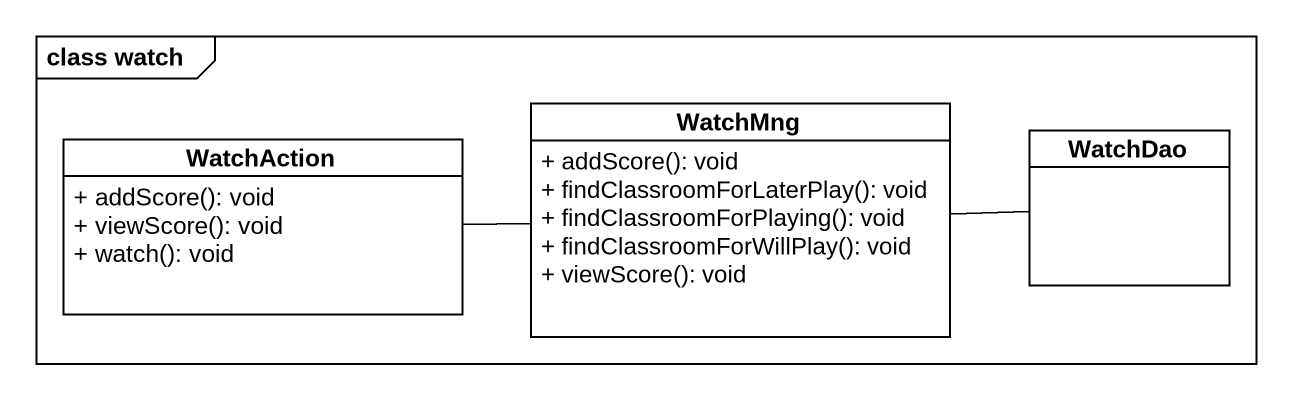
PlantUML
@startuml
mainframe class watch
hide circle
hide empty members
skinparam classAttributeIconSize 0
class WatchMng {
  + addScore(): void
  + findClassroomForLaterPlay(): void
  + findClassroomForPlaying(): void
  + findClassroomForWillPlay(): void
  + viewScore(): void
}
class WatchDao
class WatchAction {
  + addScore(): void
  + viewScore(): void
  + watch(): void
}
WatchMng -right- WatchDao
WatchAction -right- WatchMng
@enduml
